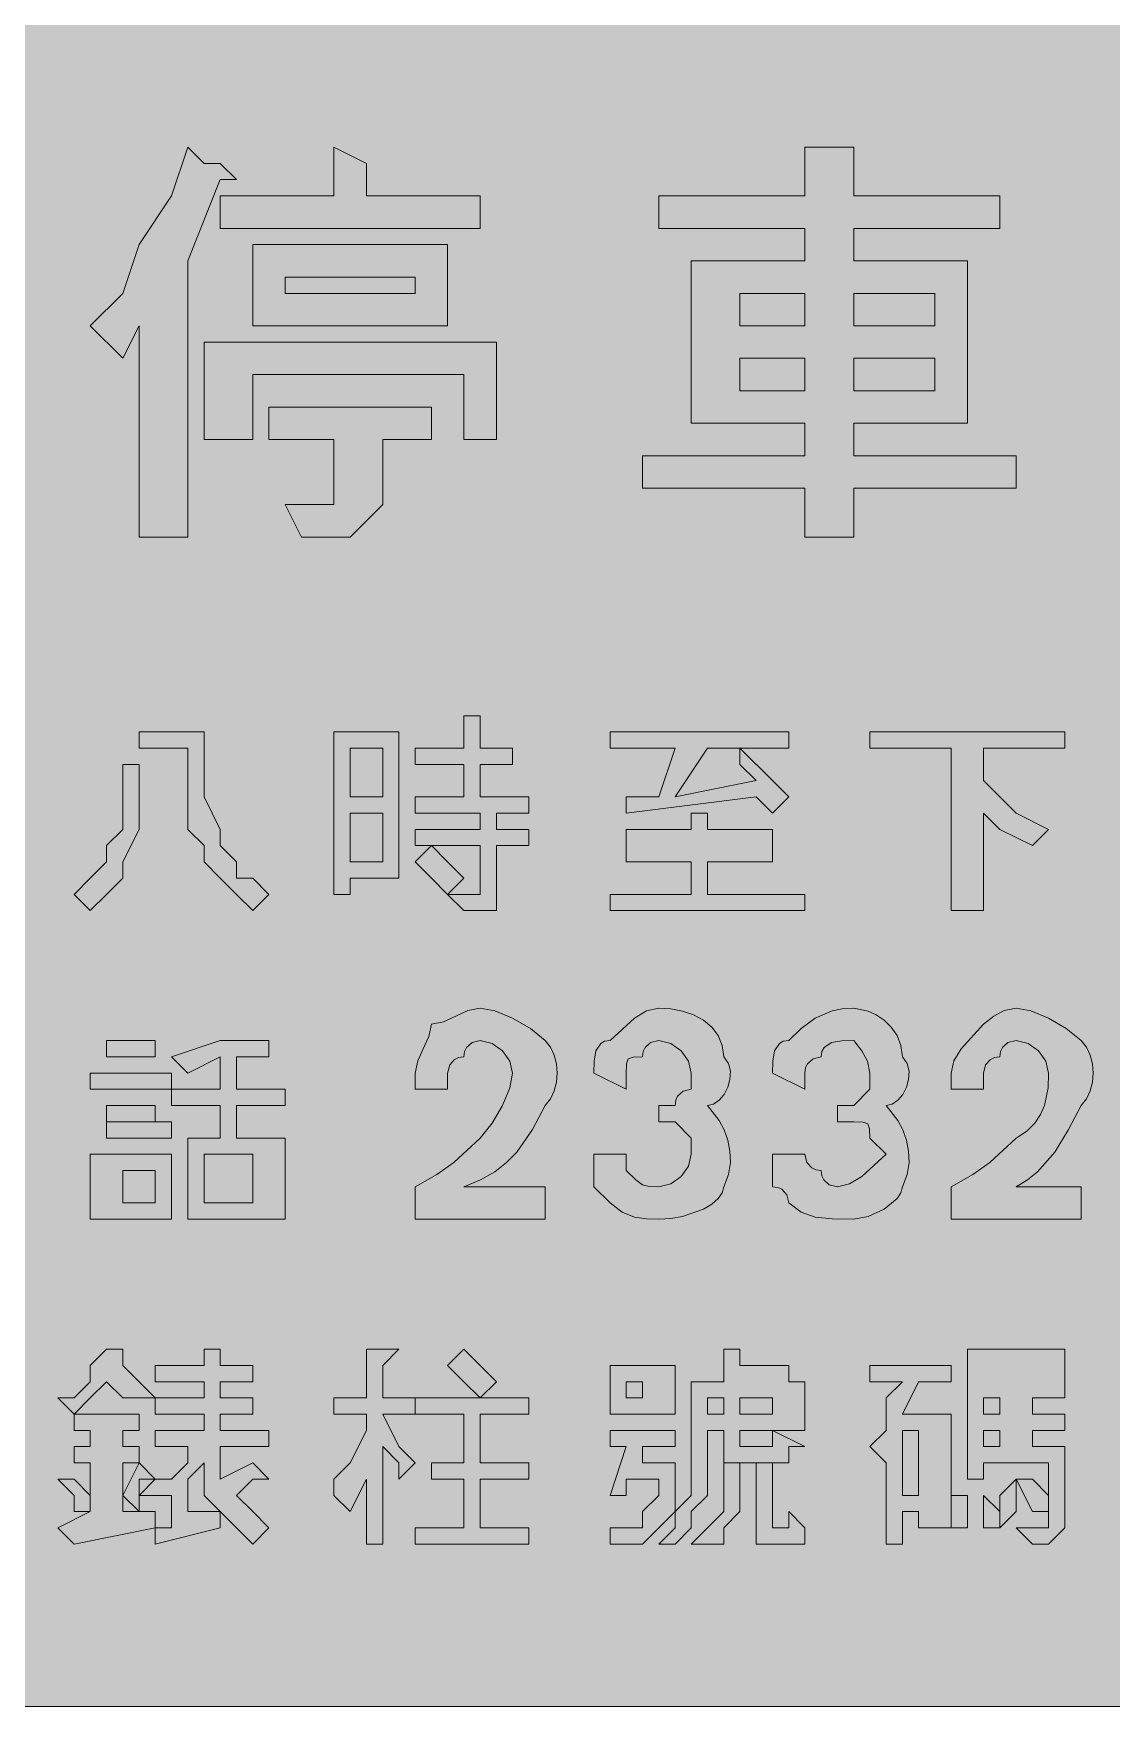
# Model space of a CAD drawing. Header units: metres. Extents: x 10 to 558, y 12 to 259.
# Drawn here: x 284 to 363.6, y 12 to 135.6 of the extents above; entities that cross this region are included whole.
import ezdxf

# ---------------------------------------------------------------- set-up
doc = ezdxf.new("R2010")
doc.units = ezdxf.units.M
doc.layers.add('FILL_BLUE_0000FF', color=7, linetype='Continuous', true_color=0x0000ff)
doc.layers.add('FILL_WHITE_FFFFFF', color=7, linetype='Continuous', true_color=0xffffff)

msp = doc.modelspace()

# ---------------------------------------------------------------- hatches: boundary and pattern name
at = {"layer": 'FILL_BLUE_0000FF', "true_color": 0x0000ff}
h = msp.add_hatch(color=7, dxfattribs=at)
h.dxf.hatch_style = 1
h.paths.add_polyline_path([(552.54, 259.18), (553.8, 259.05), (554.83, 258.69), (555.75, 258), (557.14, 256.39), (557.56, 255.68), (557.85, 255), (558.11, 253.61), (558.15, 252), (558.15, 19.2), (558.15, 15.6), (557.75, 15.55), (557.44, 15.39), (556.95, 14.85), (556.46, 14.08), (555.75, 13.2), (554.83, 12.51), (553.8, 12.15), (552.54, 12.02), (550.95, 12), (16.95, 12), (13.35, 12), (12.6, 12.6), (11.83, 13.01), (10.95, 13.2), (10.26, 14.81), (9.9, 16.2), (9.77, 17.59), (9.75, 19.2), (9.75, 252), (9.75, 255.6), (10.35, 256.35), (10.76, 257.12), (10.95, 258), (11.83, 258.19), (12.6, 258.6), (13.35, 259.2), (16.95, 259.2), (550.95, 259.2), (552.54, 259.18)])
at = {"layer": 'FILL_WHITE_FFFFFF', "true_color": 0xffffff}
h = msp.add_hatch(color=7, dxfattribs=at)
h.dxf.hatch_style = 1
h.paths.add_polyline_path([(297.75, 126), (298.95, 124.8), (297.75, 124.8), (295.35, 118.8), (295.35, 98.4), (291.75, 98.4), (291.75, 114), (290.55, 111.6), (288.15, 114), (290.55, 116.4), (291.75, 120), (294.15, 123.6), (295.35, 127.2), (296.55, 126), (297.75, 126)])
h = msp.add_hatch(color=7, dxfattribs=at)
h.dxf.hatch_style = 1
h.paths.add_polyline_path([(316.95, 123.6), (316.95, 121.2), (297.75, 121.2), (297.75, 123.6), (306.15, 123.6), (306.15, 127.2), (308.55, 126), (308.55, 123.6), (316.95, 123.6)])
h = msp.add_hatch(color=7, dxfattribs=at)
h.dxf.hatch_style = 1
h.paths.add_polyline_path([(344.55, 123.6), (355.35, 123.6), (355.35, 121.2), (344.55, 121.2), (344.55, 118.8), (352.95, 118.8), (352.95, 106.8), (344.55, 106.8), (344.55, 104.4), (356.55, 104.4), (356.55, 102), (344.55, 102), (344.55, 98.4), (340.95, 98.4), (340.95, 102), (328.95, 102), (328.95, 104.4), (340.95, 104.4), (340.95, 106.8), (332.55, 106.8), (332.55, 118.8), (340.95, 118.8), (340.95, 121.2), (330.15, 121.2), (330.15, 123.6), (340.95, 123.6), (340.95, 127.2), (344.55, 127.2), (344.55, 126), (344.55, 123.6)])
h.paths.add_polyline_path([(340.95, 114), (340.95, 116.4), (336.15, 116.4), (336.15, 114), (340.95, 114)], flags=16)
h.paths.add_polyline_path([(336.15, 109.2), (340.95, 109.2), (340.95, 111.6), (336.15, 111.6), (336.15, 109.2)], flags=16)
h.paths.add_polyline_path([(344.55, 116.4), (344.55, 114), (350.55, 114), (350.55, 116.4), (344.55, 116.4)], flags=16)
h.paths.add_polyline_path([(350.55, 111.6), (344.55, 111.6), (344.55, 109.2), (350.55, 109.2), (350.55, 111.6)], flags=16)
h = msp.add_hatch(color=7, dxfattribs=at)
h.dxf.hatch_style = 1
h.paths.add_polyline_path([(314.55, 114), (300.15, 114), (300.15, 120), (314.55, 120), (314.55, 114)])
h.paths.add_polyline_path([(312.15, 117.6), (302.55, 117.6), (302.55, 116.4), (312.15, 116.4), (312.15, 117.6)], flags=16)
h = msp.add_hatch(color=7, dxfattribs=at)
h.dxf.hatch_style = 1
h.paths.add_polyline_path([(318.15, 112.8), (318.15, 105.6), (315.75, 105.6), (315.75, 110.4), (300.15, 110.4), (300.15, 105.6), (296.55, 105.6), (296.55, 112.8), (318.15, 112.8)])
h = msp.add_hatch(color=7, dxfattribs=at)
h.dxf.hatch_style = 1
h.paths.add_polyline_path([(313.35, 108), (313.35, 105.6), (309.75, 105.6), (309.75, 103.2), (309.75, 100.8), (308.55, 99.6), (307.35, 98.4), (304.95, 98.4), (303.75, 98.4), (302.55, 100.8), (303.75, 100.8), (304.95, 100.8), (306.15, 100.8), (306.15, 102), (306.15, 103.2), (306.15, 105.6), (301.35, 105.6), (301.35, 108), (313.35, 108)])
h = msp.add_hatch(color=7, dxfattribs=at)
h.dxf.hatch_style = 1
h.paths.add_polyline_path([(315.75, 81.6), (312.15, 81.6), (312.15, 82.8), (315.75, 82.8), (315.75, 85.2), (316.95, 85.2), (316.95, 84), (316.95, 82.8), (319.35, 82.8), (319.35, 81.6), (316.95, 81.6), (316.95, 79.2), (320.55, 79.2), (320.55, 78), (318.15, 78), (318.15, 76.8), (320.55, 76.8), (320.55, 75.6), (318.15, 75.6), (318.15, 72), (318.15, 70.8), (316.95, 70.8), (315.75, 70.8), (314.55, 72), (315.75, 72), (316.95, 72), (316.95, 73.2), (316.95, 75.6), (312.15, 75.6), (312.15, 76.8), (316.95, 76.8), (316.95, 78), (312.15, 78), (312.15, 79.2), (315.75, 79.2), (315.75, 81.6)])
h = msp.add_hatch(color=7, dxfattribs=at)
h.dxf.hatch_style = 1
h.paths.add_polyline_path([(296.55, 84), (296.55, 81.6), (296.55, 80.4), (296.55, 79.2), (297.75, 76.8), (297.75, 75.6), (298.95, 74.4), (298.95, 73.2), (300.15, 73.2), (301.35, 72), (300.15, 70.8), (298.95, 72), (297.75, 73.2), (296.55, 74.4), (296.55, 75.6), (295.35, 76.8), (295.35, 78), (295.35, 79.2), (295.35, 81.6), (295.35, 82.8), (291.75, 82.8), (291.75, 84), (296.55, 84)])
h = msp.add_hatch(color=7, dxfattribs=at)
h.dxf.hatch_style = 1
h.paths.add_polyline_path([(309.75, 73.2), (307.35, 73.2), (307.35, 72), (306.15, 72), (306.15, 73.2), (306.15, 84), (310.95, 84), (310.95, 73.2), (309.75, 73.2)])
h.paths.add_polyline_path([(307.35, 82.8), (307.35, 79.2), (309.75, 79.2), (309.75, 82.8), (307.35, 82.8)], flags=16)
h.paths.add_polyline_path([(309.75, 78), (307.35, 78), (307.35, 74.4), (309.75, 74.4), (309.75, 78)], flags=16)
h = msp.add_hatch(color=7, dxfattribs=at)
h.dxf.hatch_style = 1
h.paths.add_polyline_path([(339.75, 79.2), (338.55, 78), (337.35, 79.2), (327.75, 78), (327.75, 79.2), (330.15, 79.2), (331.35, 82.8), (326.55, 82.8), (326.55, 84), (339.75, 84), (339.75, 82.8), (336.15, 82.8), (338.55, 80.4), (339.75, 79.2)])
h.paths.add_polyline_path([(333.75, 82.8), (331.35, 79.2), (337.35, 80.4), (336.15, 81.6), (336.15, 82.8), (333.75, 82.8)], flags=16)
h = msp.add_hatch(color=7, dxfattribs=at)
h.dxf.hatch_style = 1
h.paths.add_polyline_path([(360.15, 84), (360.15, 82.8), (354.15, 82.8), (354.15, 80.4), (356.55, 78), (358.95, 76.8), (357.75, 75.6), (355.35, 76.8), (354.15, 78), (354.15, 70.8), (351.75, 70.8), (351.75, 82.8), (345.75, 82.8), (345.75, 84), (360.15, 84)])
h = msp.add_hatch(color=7, dxfattribs=at)
h.dxf.hatch_style = 1
h.paths.add_polyline_path([(291.75, 78), (291.75, 76.8), (290.55, 74.4), (290.55, 73.2), (289.35, 72), (288.15, 70.8), (286.95, 72), (288.15, 73.2), (289.35, 74.4), (289.35, 75.6), (290.55, 76.8), (290.55, 79.2), (290.55, 80.4), (290.55, 81.6), (291.75, 81.6), (291.75, 79.2), (291.75, 78)])
h = msp.add_hatch(color=7, dxfattribs=at)
h.dxf.hatch_style = 1
h.paths.add_polyline_path([(338.55, 76.8), (338.55, 74.4), (333.75, 74.4), (333.75, 72), (340.95, 72), (340.95, 70.8), (326.55, 70.8), (326.55, 72), (332.55, 72), (332.55, 74.4), (327.75, 74.4), (327.75, 76.8), (332.55, 76.8), (332.55, 78), (333.75, 78), (333.75, 76.8), (338.55, 76.8)])
h = msp.add_hatch(color=7, dxfattribs=at)
h.dxf.hatch_style = 1
h.paths.add_polyline_path([(314.55, 74.4), (315.75, 73.2), (314.55, 72), (313.35, 73.2), (312.15, 74.4), (313.35, 75.6), (314.55, 74.4)])
h = msp.add_hatch(color=7, dxfattribs=at)
h.dxf.hatch_style = 1
h.paths.add_polyline_path([(312.15, 57.6), (312.15, 58.8), (312.34, 59.7), (312.75, 60.6), (313.16, 61.5), (313.35, 62.4), (314.25, 62.59), (315.15, 63), (316.05, 63.41), (316.95, 63.6), (318.04, 63.39), (319.35, 62.85), (320.66, 62.08), (321.75, 61.2), (322.14, 60.7), (322.42, 60.11), (322.59, 59.47), (322.65, 58.8), (322.59, 58.13), (322.42, 57.49), (322.14, 56.9), (321.75, 56.4), (320.81, 54.62), (319.65, 52.95), (318.91, 52.19), (318.04, 51.51), (316.99, 50.9), (315.75, 50.4), (321.75, 50.4), (321.75, 48), (312.15, 48), (312.15, 50.4), (313.74, 51.3), (315, 52.2), (316.95, 54), (317.83, 55.09), (318.6, 56.4), (319.14, 57.71), (319.35, 58.8), (319.14, 59.68), (318.6, 60.45), (317.83, 60.99), (316.95, 61.2), (316.35, 61.05), (315.94, 60.69), (315.8, 60.4), (315.75, 60), (315.35, 59.95), (315.06, 59.81), (314.7, 59.4), (314.55, 58.8), (314.55, 57.6), (312.15, 57.6)])
h = msp.add_hatch(color=7, dxfattribs=at)
h.dxf.hatch_style = 1
h.paths.add_polyline_path([(332.55, 54), (331.35, 55.2), (330.15, 55.2), (330.15, 56.4), (331.35, 56.4), (331.4, 56.8), (331.54, 57.09), (331.95, 57.45), (332.55, 57.6), (332.55, 58.8), (332.34, 59.68), (331.8, 60.45), (331.03, 60.99), (330.15, 61.2), (329.55, 61.05), (329.14, 60.69), (329, 60.4), (328.95, 60), (328.26, 59.98), (327.9, 59.85), (327.77, 59.49), (327.75, 58.8), (327.75, 57.6), (325.35, 58.8), (325.37, 59.68), (325.5, 60.45), (325.86, 60.99), (326.15, 61.15), (326.55, 61.2), (328.35, 62.85), (329.25, 63.39), (330.15, 63.6), (331.05, 63.54), (331.91, 63.37), (332.72, 63.09), (333.45, 62.7), (334.06, 62.19), (334.54, 61.57), (334.84, 60.84), (334.95, 60), (335.29, 59.5), (335.44, 58.93), (335.41, 58.33), (335.25, 57.75), (334.97, 57.22), (334.61, 56.79), (334.2, 56.51), (333.75, 56.4), (334.61, 55.29), (334.97, 54.61), (335.25, 53.85), (335.41, 53.04), (335.44, 52.18), (335.29, 51.3), (334.95, 50.4), (334.84, 49.95), (334.54, 49.52), (334.06, 49.11), (333.45, 48.75), (331.91, 48.21), (331.05, 48.05), (330.15, 48), (329.25, 48.02), (328.35, 48.15), (327.45, 48.51), (326.55, 49.2), (325.35, 50.4), (325.35, 52.8), (327.75, 52.8), (327.75, 51.6), (328.46, 50.91), (328.95, 50.55), (329.44, 50.42), (330.15, 50.4), (331.03, 50.61), (331.8, 51.15), (332.34, 51.92), (332.55, 52.8), (332.55, 54)])
h = msp.add_hatch(color=7, dxfattribs=at)
h.dxf.hatch_style = 1
h.paths.add_polyline_path([(345.75, 54), (345.73, 54.69), (345.6, 55.05), (345.24, 55.18), (344.55, 55.2), (343.35, 55.2), (343.35, 56.4), (344.55, 56.4), (345.75, 57.6), (345.75, 58.8), (345.56, 59.68), (345.15, 60.45), (344.55, 61.2), (343.67, 61.18), (342.9, 61.05), (342.36, 60.69), (342.2, 60.4), (342.15, 60), (341.55, 59.85), (341.14, 59.49), (341, 59.2), (340.95, 58.8), (340.95, 57.6), (338.55, 58.8), (338.57, 59.68), (338.7, 60.45), (339.06, 60.99), (339.35, 61.15), (339.75, 61.2), (340.67, 62.08), (341.7, 62.85), (342.96, 63.39), (343.7, 63.55), (344.55, 63.6), (345.62, 63.37), (346.22, 63.09), (346.8, 62.7), (347.33, 62.19), (347.76, 61.57), (348.04, 60.84), (348.15, 60), (348.49, 59.5), (348.64, 58.93), (348.61, 58.33), (348.45, 57.75), (348.17, 57.22), (347.81, 56.79), (347.4, 56.51), (346.95, 56.4), (347.81, 55.29), (348.17, 54.61), (348.45, 53.85), (348.61, 53.04), (348.64, 52.18), (348.49, 51.3), (348.15, 50.4), (348.04, 49.95), (347.76, 49.52), (346.8, 48.75), (345.62, 48.21), (344.55, 48), (342.96, 48.02), (341.7, 48.15), (340.67, 48.51), (339.75, 49.2), (339.6, 49.8), (339.24, 50.21), (338.95, 50.35), (338.55, 50.4), (338.55, 52.8), (340.95, 52.8), (341.1, 52.2), (341.46, 51.79), (341.75, 51.65), (342.15, 51.6), (342.2, 51.2), (342.34, 50.91), (342.75, 50.55), (343.35, 50.4), (344.25, 50.61), (345.15, 51.15), (346.95, 52.8), (345.75, 54)])
h = msp.add_hatch(color=7, dxfattribs=at)
h.dxf.hatch_style = 1
h.paths.add_polyline_path([(351.75, 57.6), (351.75, 58.8), (351.96, 59.7), (352.5, 60.6), (354.15, 62.4), (354.9, 63), (355.67, 63.41), (356.55, 63.6), (357.64, 63.39), (358.95, 62.85), (360.26, 62.08), (361.35, 61.2), (361.74, 60.7), (362.02, 60.11), (362.19, 59.47), (362.25, 58.8), (362.19, 58.13), (362.02, 57.49), (361.74, 56.9), (361.35, 56.4), (360.43, 54.62), (359.4, 52.95), (358.14, 51.51), (357.4, 50.9), (356.55, 50.4), (361.35, 50.4), (361.35, 48), (351.75, 48), (351.75, 50.4), (353.34, 51.3), (354.6, 52.2), (356.55, 54), (357.34, 54.5), (357.94, 55.09), (358.36, 55.73), (358.65, 56.4), (358.91, 57.71), (358.95, 58.8), (358.74, 59.68), (358.2, 60.45), (357.43, 60.99), (356.55, 61.2), (355.95, 61.05), (355.54, 60.69), (355.4, 60.4), (355.35, 60), (354.95, 59.95), (354.66, 59.81), (354.3, 59.4), (354.15, 58.8), (354.15, 57.6), (351.75, 57.6)])
h = msp.add_hatch(color=7, dxfattribs=at)
h.dxf.hatch_style = 1
h.paths.add_polyline_path([(292.95, 61.2), (292.95, 60), (289.35, 60), (289.35, 61.2), (292.95, 61.2)])
h = msp.add_hatch(color=7, dxfattribs=at)
h.dxf.hatch_style = 1
h.paths.add_polyline_path([(301.35, 61.2), (301.35, 60), (300.15, 60), (298.95, 60), (298.95, 57.6), (302.55, 57.6), (302.55, 56.4), (298.95, 56.4), (298.95, 54), (302.55, 54), (302.55, 48), (300.15, 48), (296.55, 48), (295.35, 48), (295.35, 54), (297.75, 54), (297.75, 56.4), (294.15, 56.4), (294.15, 57.6), (297.75, 57.6), (297.75, 60), (295.35, 58.8), (294.15, 60), (297.75, 61.2), (301.35, 61.2)])
h.paths.add_polyline_path([(300.15, 52.8), (296.55, 52.8), (296.55, 49.2), (300.15, 49.2), (300.15, 52.8)], flags=16)
h = msp.add_hatch(color=7, dxfattribs=at)
h.dxf.hatch_style = 1
h.paths.add_polyline_path([(294.15, 58.8), (294.15, 57.6), (288.15, 57.6), (288.15, 58.8), (294.15, 58.8)])
h = msp.add_hatch(color=7, dxfattribs=at)
h.dxf.hatch_style = 1
h.paths.add_polyline_path([(292.95, 56.4), (292.95, 55.2), (289.35, 55.2), (289.35, 56.4), (292.95, 56.4)])
h = msp.add_hatch(color=7, dxfattribs=at)
h.dxf.hatch_style = 1
h.paths.add_polyline_path([(294.15, 55.2), (294.15, 54), (289.35, 54), (289.35, 55.2), (294.15, 55.2)])
h = msp.add_hatch(color=7, dxfattribs=at)
h.dxf.hatch_style = 1
h.paths.add_polyline_path([(294.15, 52.8), (294.15, 48), (292.95, 48), (290.55, 48), (288.15, 48), (288.15, 52.8), (294.15, 52.8)])
h.paths.add_polyline_path([(292.95, 51.6), (290.55, 51.6), (290.55, 49.2), (292.95, 49.2), (292.95, 51.6)], flags=16)
h = msp.add_hatch(color=7, dxfattribs=at)
h.dxf.hatch_style = 1
h.paths.add_polyline_path([(288.15, 36), (288.15, 37.2), (289.35, 38.4), (290.55, 38.4), (290.55, 37.2), (291.75, 36), (292.95, 34.8), (291.75, 34.8), (290.55, 34.8), (289.35, 36), (288.15, 34.8), (286.95, 33.6), (285.75, 34.8), (286.95, 34.8), (288.15, 36)])
h = msp.add_hatch(color=7, dxfattribs=at)
h.dxf.hatch_style = 1
h.paths.add_polyline_path([(292.95, 24), (292.95, 25.2), (294.15, 25.2), (294.15, 27.6), (292.95, 27.6), (291.75, 27.6), (292.95, 28.8), (294.15, 28.8), (295.35, 30), (295.35, 31.2), (292.95, 31.2), (292.95, 32.4), (296.55, 32.4), (296.55, 33.6), (292.95, 33.6), (292.95, 34.8), (296.55, 34.8), (296.55, 36), (292.95, 36), (292.95, 37.2), (296.55, 37.2), (296.55, 38.4), (297.75, 38.4), (297.75, 37.2), (300.15, 37.2), (300.15, 36), (297.75, 36), (297.75, 34.8), (300.15, 34.8), (300.15, 33.6), (297.75, 33.6), (297.75, 32.4), (301.35, 32.4), (301.35, 31.2), (297.75, 31.2), (297.75, 30), (297.75, 28.8), (300.15, 30), (301.35, 28.8), (300.15, 28.8), (298.95, 27.6), (300.15, 26.4), (301.35, 25.2), (300.15, 24), (298.95, 25.2), (297.75, 26.4), (297.75, 25.2), (292.95, 24)])
h.paths.add_polyline_path([(296.55, 27.6), (296.55, 30), (295.35, 28.8), (295.35, 26.4), (297.75, 26.4), (296.55, 27.6)], flags=16)
h = msp.add_hatch(color=7, dxfattribs=at)
h.dxf.hatch_style = 1
h.paths.add_polyline_path([(306.15, 27.6), (306.15, 28.8), (307.35, 30), (308.55, 32.4), (308.55, 33.6), (306.15, 33.6), (306.15, 34.8), (308.55, 34.8), (308.55, 38.4), (309.75, 38.4), (310.95, 38.4), (309.75, 37.2), (309.75, 34.8), (312.15, 34.8), (312.15, 33.6), (309.75, 33.6), (310.95, 31.2), (312.15, 30), (310.95, 28.8), (310.95, 30), (309.75, 31.2), (309.75, 24), (308.55, 24), (308.55, 28.8), (307.35, 26.4), (306.15, 27.6)])
h = msp.add_hatch(color=7, dxfattribs=at)
h.dxf.hatch_style = 1
h.paths.add_polyline_path([(316.95, 37.2), (318.15, 36), (316.95, 34.8), (315.75, 36), (314.55, 37.2), (315.75, 38.4), (316.95, 37.2)])
h = msp.add_hatch(color=7, dxfattribs=at)
h.dxf.hatch_style = 1
h.paths.add_polyline_path([(339.75, 30), (338.55, 30), (336.15, 30), (334.95, 30), (334.95, 31.2), (334.95, 32.4), (333.75, 32.4), (333.75, 28.8), (333.75, 27.6), (332.55, 26.4), (332.55, 25.2), (331.35, 24), (330.15, 24), (331.35, 25.2), (331.35, 26.4), (332.55, 27.6), (332.55, 30), (332.55, 36), (334.95, 36), (334.95, 38.4), (336.15, 38.4), (336.15, 37.2), (339.75, 37.2), (339.75, 36), (340.95, 36), (340.95, 32.4), (338.55, 32.4), (340.95, 31.2), (339.75, 31.2), (339.75, 30)])
h.paths.add_polyline_path([(336.15, 32.4), (336.15, 31.2), (337.35, 31.2), (338.55, 31.2), (338.55, 32.4), (336.15, 32.4)], flags=16)
h.paths.add_polyline_path([(336.15, 33.6), (338.55, 33.6), (338.55, 34.8), (336.15, 34.8), (336.15, 33.6)], flags=16)
h.paths.add_polyline_path([(334.95, 34.8), (333.75, 34.8), (333.75, 33.6), (334.95, 33.6), (334.95, 34.8)], flags=16)
h = msp.add_hatch(color=7, dxfattribs=at)
h.dxf.hatch_style = 1
h.paths.add_polyline_path([(360.15, 33.6), (360.15, 32.4), (357.75, 32.4), (357.75, 31.2), (360.15, 31.2), (360.15, 28.8), (360.15, 27.6), (360.15, 26.4), (360.15, 25.2), (358.95, 24), (357.75, 24), (356.55, 25.2), (357.75, 25.2), (358.95, 25.2), (358.95, 26.4), (358.95, 27.6), (358.95, 30), (354.15, 30), (354.15, 28.8), (352.95, 28.8), (352.95, 38.4), (360.15, 38.4), (360.15, 36), (360.15, 34.8), (357.75, 34.8), (357.75, 33.6), (360.15, 33.6)])
h.paths.add_polyline_path([(354.15, 32.4), (354.15, 31.2), (355.35, 31.2), (355.35, 32.4), (354.15, 32.4)], flags=16)
h.paths.add_polyline_path([(355.35, 34.8), (354.15, 34.8), (354.15, 33.6), (355.35, 33.6), (355.35, 34.8)], flags=16)
h = msp.add_hatch(color=7, dxfattribs=at)
h.dxf.hatch_style = 1
h.paths.add_polyline_path([(331.35, 33.6), (326.55, 33.6), (326.55, 37.2), (331.35, 37.2), (331.35, 33.6)])
h.paths.add_polyline_path([(328.95, 36), (327.75, 36), (327.75, 34.8), (328.95, 34.8), (328.95, 36)], flags=16)
h = msp.add_hatch(color=7, dxfattribs=at)
h.dxf.hatch_style = 1
h.paths.add_polyline_path([(351.75, 37.2), (351.75, 36), (349.35, 36), (348.15, 33.6), (351.75, 33.6), (351.75, 25.2), (349.35, 25.2), (349.35, 26.4), (348.15, 26.4), (348.15, 24), (346.95, 24), (346.95, 30), (345.75, 31.2), (346.95, 32.4), (346.95, 34.8), (348.15, 36), (345.75, 36), (345.75, 37.2), (351.75, 37.2)])
h.paths.add_polyline_path([(349.35, 32.4), (348.15, 32.4), (348.15, 27.6), (349.35, 27.6), (349.35, 32.4)], flags=16)
h = msp.add_hatch(color=7, dxfattribs=at)
h.dxf.hatch_style = 1
h.paths.add_polyline_path([(320.55, 34.8), (320.55, 33.6), (316.95, 33.6), (316.95, 30), (320.55, 30), (320.55, 28.8), (316.95, 28.8), (316.95, 25.2), (320.55, 25.2), (320.55, 24), (312.15, 24), (312.15, 25.2), (315.75, 25.2), (315.75, 28.8), (313.35, 28.8), (313.35, 30), (315.75, 30), (315.75, 33.6), (312.15, 33.6), (312.15, 34.8), (320.55, 34.8)])
h = msp.add_hatch(color=7, dxfattribs=at)
h.dxf.hatch_style = 1
h.paths.add_polyline_path([(290.55, 32.4), (290.55, 31.2), (291.75, 31.2), (291.75, 30), (290.55, 30), (290.55, 26.4), (292.95, 26.4), (292.95, 25.2), (286.95, 24), (285.75, 25.2), (288.15, 26.4), (288.15, 30), (286.95, 30), (286.95, 31.2), (288.15, 31.2), (288.15, 32.4), (286.95, 32.4), (286.95, 33.6), (291.75, 33.6), (291.75, 32.4), (290.55, 32.4)])
h = msp.add_hatch(color=7, dxfattribs=at)
h.dxf.hatch_style = 1
h.paths.add_polyline_path([(331.35, 32.4), (331.35, 31.2), (328.95, 31.2), (328.95, 30), (331.35, 30), (331.35, 28.8), (331.35, 27.6), (331.35, 26.4), (330.15, 25.2), (328.95, 24), (327.75, 24), (326.55, 24), (326.55, 25.2), (327.75, 25.2), (328.95, 25.2), (328.95, 26.4), (330.15, 27.6), (330.15, 28.8), (327.75, 28.8), (327.75, 27.6), (326.55, 27.6), (327.75, 31.2), (326.55, 31.2), (326.55, 32.4), (331.35, 32.4)])
h = msp.add_hatch(color=7, dxfattribs=at)
h.dxf.hatch_style = 1
h.paths.add_polyline_path([(291.75, 30), (292.95, 28.8), (291.75, 28.8), (291.75, 26.4), (290.55, 27.6), (291.75, 30)])
h = msp.add_hatch(color=7, dxfattribs=at)
h.dxf.hatch_style = 1
h.paths.add_polyline_path([(333.75, 25.2), (334.95, 26.4), (334.95, 30), (336.15, 30), (336.15, 28.8), (336.15, 27.6), (336.15, 26.4), (334.95, 25.2), (334.95, 24), (333.75, 24), (332.55, 24), (333.75, 25.2)])
h = msp.add_hatch(color=7, dxfattribs=at)
h.dxf.hatch_style = 1
h.paths.add_polyline_path([(338.55, 30), (338.55, 28.8), (338.55, 25.2), (339.75, 25.2), (339.75, 26.4), (340.95, 25.2), (340.95, 24), (339.75, 24), (338.55, 24), (337.35, 24), (337.35, 25.2), (337.35, 30), (338.55, 30)])
h = msp.add_hatch(color=7, dxfattribs=at)
h.dxf.hatch_style = 1
h.paths.add_polyline_path([(288.15, 27.6), (288.15, 26.4), (286.95, 26.4), (286.95, 27.6), (285.75, 28.8), (286.95, 28.8), (288.15, 27.6)])
h = msp.add_hatch(color=7, dxfattribs=at)
h.dxf.hatch_style = 1
h.paths.add_polyline_path([(355.35, 27.6), (356.55, 28.8), (356.55, 27.6), (356.55, 26.4), (355.35, 25.2), (355.35, 27.6)])
h = msp.add_hatch(color=7, dxfattribs=at)
h.dxf.hatch_style = 1
h.paths.add_polyline_path([(356.55, 28.8), (357.75, 28.8), (358.95, 27.6), (358.95, 26.4), (357.75, 26.4), (356.55, 28.8)])
h = msp.add_hatch(color=7, dxfattribs=at)
h.dxf.hatch_style = 1
h.paths.add_polyline_path([(351.75, 27.6), (352.95, 27.6), (352.95, 26.4), (352.95, 25.2), (351.75, 25.2), (351.75, 27.6)])
h = msp.add_hatch(color=7, dxfattribs=at)
h.dxf.hatch_style = 1
h.paths.add_polyline_path([(354.15, 27.6), (355.35, 26.4), (355.35, 25.2), (354.15, 25.2), (354.15, 27.6)])

# ---------------------------------------------------------------- linework, layer by layer
at = {"layer": 'FILL_BLUE_0000FF', "lineweight": 0, "true_color": 0x0000ff}
msp.add_lwpolyline([(16.95, 259.2), (550.95, 259.2), (552.54, 259.18), (553.8, 259.05), (554.83, 258.69), (555.75, 258), (557.14, 256.39), (557.56, 255.68), (557.85, 255), (558.11, 253.61), (558.15, 252), (558.15, 19.2), (558.15, 15.6), (557.75, 15.55), (557.44, 15.39), (556.95, 14.85), (556.46, 14.08), (555.75, 13.2), (554.83, 12.51), (553.8, 12.15), (552.54, 12.02), (550.95, 12), (16.95, 12)], dxfattribs=at)
at = {"layer": 'FILL_WHITE_FFFFFF', "lineweight": 0, "true_color": 0xffffff}
for points in [[(297.75, 126), (298.95, 124.8), (297.75, 124.8), (295.35, 118.8), (295.35, 98.4), (291.75, 98.4), (291.75, 114), (290.55, 111.6), (288.15, 114), (290.55, 116.4), (291.75, 120), (294.15, 123.6), (295.35, 127.2), (296.55, 126)], [(316.95, 123.6), (316.95, 121.2), (297.75, 121.2), (297.75, 123.6), (306.15, 123.6), (306.15, 127.2), (308.55, 126), (308.55, 123.6)], [(344.55, 123.6), (355.35, 123.6), (355.35, 121.2), (344.55, 121.2), (344.55, 118.8), (352.95, 118.8), (352.95, 106.8), (344.55, 106.8), (344.55, 104.4), (356.55, 104.4), (356.55, 102), (344.55, 102), (344.55, 98.4), (340.95, 98.4), (340.95, 102), (328.95, 102), (328.95, 104.4), (340.95, 104.4), (340.95, 106.8), (332.55, 106.8), (332.55, 118.8), (340.95, 118.8), (340.95, 121.2), (330.15, 121.2), (330.15, 123.6), (340.95, 123.6), (340.95, 127.2), (344.55, 127.2), (344.55, 126)], [(314.55, 114), (300.15, 114), (300.15, 120), (314.55, 120)], [(312.15, 117.6), (302.55, 117.6), (302.55, 116.4), (312.15, 116.4)], [(340.95, 114), (340.95, 116.4), (336.15, 116.4), (336.15, 114)], [(344.55, 116.4), (344.55, 114), (350.55, 114), (350.55, 116.4)], [(318.15, 112.8), (318.15, 105.6), (315.75, 105.6), (315.75, 110.4), (300.15, 110.4), (300.15, 105.6), (296.55, 105.6), (296.55, 112.8)], [(336.15, 109.2), (340.95, 109.2), (340.95, 111.6), (336.15, 111.6)], [(350.55, 111.6), (344.55, 111.6), (344.55, 109.2), (350.55, 109.2)], [(313.35, 108), (313.35, 105.6), (309.75, 105.6), (309.75, 103.2), (309.75, 100.8), (308.55, 99.6), (307.35, 98.4), (304.95, 98.4), (303.75, 98.4), (302.55, 100.8), (303.75, 100.8), (304.95, 100.8), (306.15, 100.8), (306.15, 102), (306.15, 103.2), (306.15, 105.6), (301.35, 105.6), (301.35, 108)], [(315.75, 81.6), (312.15, 81.6), (312.15, 82.8), (315.75, 82.8), (315.75, 85.2), (316.95, 85.2), (316.95, 84), (316.95, 82.8), (319.35, 82.8), (319.35, 81.6), (316.95, 81.6), (316.95, 79.2), (320.55, 79.2), (320.55, 78), (318.15, 78), (318.15, 76.8), (320.55, 76.8), (320.55, 75.6), (318.15, 75.6), (318.15, 72), (318.15, 70.8), (316.95, 70.8), (315.75, 70.8), (314.55, 72), (315.75, 72), (316.95, 72), (316.95, 73.2), (316.95, 75.6), (312.15, 75.6), (312.15, 76.8), (316.95, 76.8), (316.95, 78), (312.15, 78), (312.15, 79.2), (315.75, 79.2)], [(296.55, 84), (296.55, 81.6), (296.55, 80.4), (296.55, 79.2), (297.75, 76.8), (297.75, 75.6), (298.95, 74.4), (298.95, 73.2), (300.15, 73.2), (301.35, 72), (300.15, 70.8), (298.95, 72), (297.75, 73.2), (296.55, 74.4), (296.55, 75.6), (295.35, 76.8), (295.35, 78), (295.35, 79.2), (295.35, 81.6), (295.35, 82.8), (291.75, 82.8), (291.75, 84)], [(309.75, 73.2), (307.35, 73.2), (307.35, 72), (306.15, 72), (306.15, 73.2), (306.15, 84), (310.95, 84), (310.95, 73.2)], [(339.75, 79.2), (338.55, 78), (337.35, 79.2), (327.75, 78), (327.75, 79.2), (330.15, 79.2), (331.35, 82.8), (326.55, 82.8), (326.55, 84), (339.75, 84), (339.75, 82.8), (336.15, 82.8), (338.55, 80.4)], [(360.15, 84), (360.15, 82.8), (354.15, 82.8), (354.15, 80.4), (356.55, 78), (358.95, 76.8), (357.75, 75.6), (355.35, 76.8), (354.15, 78), (354.15, 70.8), (351.75, 70.8), (351.75, 82.8), (345.75, 82.8), (345.75, 84)], [(291.75, 78), (291.75, 76.8), (290.55, 74.4), (290.55, 73.2), (289.35, 72), (288.15, 70.8), (286.95, 72), (288.15, 73.2), (289.35, 74.4), (289.35, 75.6), (290.55, 76.8), (290.55, 79.2), (290.55, 80.4), (290.55, 81.6), (291.75, 81.6), (291.75, 79.2)], [(307.35, 82.8), (307.35, 79.2), (309.75, 79.2), (309.75, 82.8)], [(333.75, 82.8), (331.35, 79.2), (337.35, 80.4), (336.15, 81.6), (336.15, 82.8)], [(309.75, 78), (307.35, 78), (307.35, 74.4), (309.75, 74.4)], [(338.55, 76.8), (338.55, 74.4), (333.75, 74.4), (333.75, 72), (340.95, 72), (340.95, 70.8), (326.55, 70.8), (326.55, 72), (332.55, 72), (332.55, 74.4), (327.75, 74.4), (327.75, 76.8), (332.55, 76.8), (332.55, 78), (333.75, 78), (333.75, 76.8)], [(314.55, 74.4), (315.75, 73.2), (314.55, 72), (313.35, 73.2), (312.15, 74.4), (313.35, 75.6)], [(312.15, 57.6), (312.15, 58.8), (312.34, 59.7), (312.75, 60.6), (313.16, 61.5), (313.35, 62.4), (314.25, 62.59), (315.15, 63), (316.05, 63.41), (316.95, 63.6), (318.04, 63.39), (319.35, 62.85), (320.66, 62.08), (321.75, 61.2), (322.14, 60.7), (322.42, 60.11), (322.59, 59.47), (322.65, 58.8), (322.59, 58.13), (322.42, 57.49), (322.14, 56.9), (321.75, 56.4), (320.81, 54.62), (319.65, 52.95), (318.91, 52.19), (318.04, 51.51), (316.99, 50.9), (315.75, 50.4), (321.75, 50.4), (321.75, 48), (312.15, 48), (312.15, 50.4), (313.74, 51.3), (315, 52.2), (316.95, 54), (317.83, 55.09), (318.6, 56.4), (319.14, 57.71), (319.35, 58.8), (319.14, 59.68), (318.6, 60.45), (317.83, 60.99), (316.95, 61.2), (316.35, 61.05), (315.94, 60.69), (315.8, 60.4), (315.75, 60), (315.35, 59.95), (315.06, 59.81), (314.7, 59.4), (314.55, 58.8), (314.55, 57.6)], [(332.55, 54), (331.35, 55.2), (330.15, 55.2), (330.15, 56.4), (331.35, 56.4), (331.4, 56.8), (331.54, 57.09), (331.95, 57.45), (332.55, 57.6), (332.55, 58.8), (332.34, 59.68), (331.8, 60.45), (331.03, 60.99), (330.15, 61.2), (329.55, 61.05), (329.14, 60.69), (329, 60.4), (328.95, 60), (328.26, 59.98), (327.9, 59.85), (327.77, 59.49), (327.75, 58.8), (327.75, 57.6), (325.35, 58.8), (325.37, 59.68), (325.5, 60.45), (325.86, 60.99), (326.15, 61.15), (326.55, 61.2), (328.35, 62.85), (329.25, 63.39), (330.15, 63.6), (331.05, 63.54), (331.91, 63.37), (332.72, 63.09), (333.45, 62.7), (334.06, 62.19), (334.54, 61.57), (334.84, 60.84), (334.95, 60), (335.29, 59.5), (335.44, 58.93), (335.41, 58.33), (335.25, 57.75), (334.97, 57.22), (334.61, 56.79), (334.2, 56.51), (333.75, 56.4), (334.61, 55.29), (334.97, 54.61), (335.25, 53.85), (335.41, 53.04), (335.44, 52.18), (335.29, 51.3), (334.95, 50.4), (334.84, 49.95), (334.54, 49.52), (334.06, 49.11), (333.45, 48.75), (331.91, 48.21), (331.05, 48.05), (330.15, 48), (329.25, 48.02), (328.35, 48.15), (327.45, 48.51), (326.55, 49.2), (325.35, 50.4), (325.35, 52.8), (327.75, 52.8), (327.75, 51.6), (328.46, 50.91), (328.95, 50.55), (329.44, 50.42), (330.15, 50.4), (331.03, 50.61), (331.8, 51.15), (332.34, 51.92), (332.55, 52.8)], [(345.75, 54), (345.73, 54.69), (345.6, 55.05), (345.24, 55.18), (344.55, 55.2), (343.35, 55.2), (343.35, 56.4), (344.55, 56.4), (345.75, 57.6), (345.75, 58.8), (345.56, 59.68), (345.15, 60.45), (344.55, 61.2), (343.67, 61.18), (342.9, 61.05), (342.36, 60.69), (342.2, 60.4), (342.15, 60), (341.55, 59.85), (341.14, 59.49), (341, 59.2), (340.95, 58.8), (340.95, 57.6), (338.55, 58.8), (338.57, 59.68), (338.7, 60.45), (339.06, 60.99), (339.35, 61.15), (339.75, 61.2), (340.67, 62.08), (341.7, 62.85), (342.96, 63.39), (343.7, 63.55), (344.55, 63.6), (345.62, 63.37), (346.22, 63.09), (346.8, 62.7), (347.33, 62.19), (347.76, 61.57), (348.04, 60.84), (348.15, 60), (348.49, 59.5), (348.64, 58.93), (348.61, 58.33), (348.45, 57.75), (348.17, 57.22), (347.81, 56.79), (347.4, 56.51), (346.95, 56.4), (347.81, 55.29), (348.17, 54.61), (348.45, 53.85), (348.61, 53.04), (348.64, 52.18), (348.49, 51.3), (348.15, 50.4), (348.04, 49.95), (347.76, 49.52), (346.8, 48.75), (345.62, 48.21), (344.55, 48), (342.96, 48.02), (341.7, 48.15), (340.67, 48.51), (339.75, 49.2), (339.6, 49.8), (339.24, 50.21), (338.95, 50.35), (338.55, 50.4), (338.55, 52.8), (340.95, 52.8), (341.1, 52.2), (341.46, 51.79), (341.75, 51.65), (342.15, 51.6), (342.2, 51.2), (342.34, 50.91), (342.75, 50.55), (343.35, 50.4), (344.25, 50.61), (345.15, 51.15), (346.95, 52.8)], [(351.75, 57.6), (351.75, 58.8), (351.96, 59.7), (352.5, 60.6), (354.15, 62.4), (354.9, 63), (355.67, 63.41), (356.55, 63.6), (357.64, 63.39), (358.95, 62.85), (360.26, 62.08), (361.35, 61.2), (361.74, 60.7), (362.02, 60.11), (362.19, 59.47), (362.25, 58.8), (362.19, 58.13), (362.02, 57.49), (361.74, 56.9), (361.35, 56.4), (360.43, 54.62), (359.4, 52.95), (358.14, 51.51), (357.4, 50.9), (356.55, 50.4), (361.35, 50.4), (361.35, 48), (351.75, 48), (351.75, 50.4), (353.34, 51.3), (354.6, 52.2), (356.55, 54), (357.34, 54.5), (357.94, 55.09), (358.36, 55.73), (358.65, 56.4), (358.91, 57.71), (358.95, 58.8), (358.74, 59.68), (358.2, 60.45), (357.43, 60.99), (356.55, 61.2), (355.95, 61.05), (355.54, 60.69), (355.4, 60.4), (355.35, 60), (354.95, 59.95), (354.66, 59.81), (354.3, 59.4), (354.15, 58.8), (354.15, 57.6)], [(292.95, 61.2), (292.95, 60), (289.35, 60), (289.35, 61.2)], [(301.35, 61.2), (301.35, 60), (300.15, 60), (298.95, 60), (298.95, 57.6), (302.55, 57.6), (302.55, 56.4), (298.95, 56.4), (298.95, 54), (302.55, 54), (302.55, 48), (300.15, 48), (296.55, 48), (295.35, 48), (295.35, 54), (297.75, 54), (297.75, 56.4), (294.15, 56.4), (294.15, 57.6), (297.75, 57.6), (297.75, 60), (295.35, 58.8), (294.15, 60), (297.75, 61.2)], [(294.15, 58.8), (294.15, 57.6), (288.15, 57.6), (288.15, 58.8)], [(292.95, 56.4), (292.95, 55.2), (289.35, 55.2), (289.35, 56.4)], [(294.15, 55.2), (294.15, 54), (289.35, 54), (289.35, 55.2)], [(294.15, 52.8), (294.15, 48), (292.95, 48), (290.55, 48), (288.15, 48), (288.15, 52.8)], [(300.15, 52.8), (296.55, 52.8), (296.55, 49.2), (300.15, 49.2)], [(292.95, 51.6), (290.55, 51.6), (290.55, 49.2), (292.95, 49.2)], [(288.15, 36), (288.15, 37.2), (289.35, 38.4), (290.55, 38.4), (290.55, 37.2), (291.75, 36), (292.95, 34.8), (291.75, 34.8), (290.55, 34.8), (289.35, 36), (288.15, 34.8), (286.95, 33.6), (285.75, 34.8), (286.95, 34.8)], [(292.95, 24), (292.95, 25.2), (294.15, 25.2), (294.15, 27.6), (292.95, 27.6), (291.75, 27.6), (292.95, 28.8), (294.15, 28.8), (295.35, 30), (295.35, 31.2), (292.95, 31.2), (292.95, 32.4), (296.55, 32.4), (296.55, 33.6), (292.95, 33.6), (292.95, 34.8), (296.55, 34.8), (296.55, 36), (292.95, 36), (292.95, 37.2), (296.55, 37.2), (296.55, 38.4), (297.75, 38.4), (297.75, 37.2), (300.15, 37.2), (300.15, 36), (297.75, 36), (297.75, 34.8), (300.15, 34.8), (300.15, 33.6), (297.75, 33.6), (297.75, 32.4), (301.35, 32.4), (301.35, 31.2), (297.75, 31.2), (297.75, 30), (297.75, 28.8), (300.15, 30), (301.35, 28.8), (300.15, 28.8), (298.95, 27.6), (300.15, 26.4), (301.35, 25.2), (300.15, 24), (298.95, 25.2), (297.75, 26.4), (297.75, 25.2)], [(306.15, 27.6), (306.15, 28.8), (307.35, 30), (308.55, 32.4), (308.55, 33.6), (306.15, 33.6), (306.15, 34.8), (308.55, 34.8), (308.55, 38.4), (309.75, 38.4), (310.95, 38.4), (309.75, 37.2), (309.75, 34.8), (312.15, 34.8), (312.15, 33.6), (309.75, 33.6), (310.95, 31.2), (312.15, 30), (310.95, 28.8), (310.95, 30), (309.75, 31.2), (309.75, 24), (308.55, 24), (308.55, 28.8), (307.35, 26.4)], [(316.95, 37.2), (318.15, 36), (316.95, 34.8), (315.75, 36), (314.55, 37.2), (315.75, 38.4)], [(339.75, 30), (338.55, 30), (336.15, 30), (334.95, 30), (334.95, 31.2), (334.95, 32.4), (333.75, 32.4), (333.75, 28.8), (333.75, 27.6), (332.55, 26.4), (332.55, 25.2), (331.35, 24), (330.15, 24), (331.35, 25.2), (331.35, 26.4), (332.55, 27.6), (332.55, 30), (332.55, 36), (334.95, 36), (334.95, 38.4), (336.15, 38.4), (336.15, 37.2), (339.75, 37.2), (339.75, 36), (340.95, 36), (340.95, 32.4), (338.55, 32.4), (340.95, 31.2), (339.75, 31.2)], [(360.15, 33.6), (360.15, 32.4), (357.75, 32.4), (357.75, 31.2), (360.15, 31.2), (360.15, 28.8), (360.15, 27.6), (360.15, 26.4), (360.15, 25.2), (358.95, 24), (357.75, 24), (356.55, 25.2), (357.75, 25.2), (358.95, 25.2), (358.95, 26.4), (358.95, 27.6), (358.95, 30), (354.15, 30), (354.15, 28.8), (352.95, 28.8), (352.95, 38.4), (360.15, 38.4), (360.15, 36), (360.15, 34.8), (357.75, 34.8), (357.75, 33.6)], [(331.35, 33.6), (326.55, 33.6), (326.55, 37.2), (331.35, 37.2)], [(351.75, 37.2), (351.75, 36), (349.35, 36), (348.15, 33.6), (351.75, 33.6), (351.75, 25.2), (349.35, 25.2), (349.35, 26.4), (348.15, 26.4), (348.15, 24), (346.95, 24), (346.95, 30), (345.75, 31.2), (346.95, 32.4), (346.95, 34.8), (348.15, 36), (345.75, 36), (345.75, 37.2)], [(328.95, 36), (327.75, 36), (327.75, 34.8), (328.95, 34.8)], [(320.55, 34.8), (320.55, 33.6), (316.95, 33.6), (316.95, 30), (320.55, 30), (320.55, 28.8), (316.95, 28.8), (316.95, 25.2), (320.55, 25.2), (320.55, 24), (312.15, 24), (312.15, 25.2), (315.75, 25.2), (315.75, 28.8), (313.35, 28.8), (313.35, 30), (315.75, 30), (315.75, 33.6), (312.15, 33.6), (312.15, 34.8)], [(334.95, 34.8), (333.75, 34.8), (333.75, 33.6), (334.95, 33.6)], [(336.15, 33.6), (338.55, 33.6), (338.55, 34.8), (336.15, 34.8)], [(355.35, 34.8), (354.15, 34.8), (354.15, 33.6), (355.35, 33.6)], [(290.55, 32.4), (290.55, 31.2), (291.75, 31.2), (291.75, 30), (290.55, 30), (290.55, 26.4), (292.95, 26.4), (292.95, 25.2), (286.95, 24), (285.75, 25.2), (288.15, 26.4), (288.15, 30), (286.95, 30), (286.95, 31.2), (288.15, 31.2), (288.15, 32.4), (286.95, 32.4), (286.95, 33.6), (291.75, 33.6), (291.75, 32.4)], [(331.35, 32.4), (331.35, 31.2), (328.95, 31.2), (328.95, 30), (331.35, 30), (331.35, 28.8), (331.35, 27.6), (331.35, 26.4), (330.15, 25.2), (328.95, 24), (327.75, 24), (326.55, 24), (326.55, 25.2), (327.75, 25.2), (328.95, 25.2), (328.95, 26.4), (330.15, 27.6), (330.15, 28.8), (327.75, 28.8), (327.75, 27.6), (326.55, 27.6), (327.75, 31.2), (326.55, 31.2), (326.55, 32.4)], [(336.15, 32.4), (336.15, 31.2), (337.35, 31.2), (338.55, 31.2), (338.55, 32.4)], [(349.35, 32.4), (348.15, 32.4), (348.15, 27.6), (349.35, 27.6)], [(354.15, 32.4), (354.15, 31.2), (355.35, 31.2), (355.35, 32.4)], [(291.75, 30), (292.95, 28.8), (291.75, 28.8), (291.75, 26.4), (290.55, 27.6)], [(296.55, 27.6), (296.55, 30), (295.35, 28.8), (295.35, 26.4), (297.75, 26.4)], [(333.75, 25.2), (334.95, 26.4), (334.95, 30), (336.15, 30), (336.15, 28.8), (336.15, 27.6), (336.15, 26.4), (334.95, 25.2), (334.95, 24), (333.75, 24), (332.55, 24)], [(338.55, 30), (338.55, 28.8), (338.55, 25.2), (339.75, 25.2), (339.75, 26.4), (340.95, 25.2), (340.95, 24), (339.75, 24), (338.55, 24), (337.35, 24), (337.35, 25.2), (337.35, 30)], [(288.15, 27.6), (288.15, 26.4), (286.95, 26.4), (286.95, 27.6), (285.75, 28.8), (286.95, 28.8)], [(355.35, 27.6), (356.55, 28.8), (356.55, 27.6), (356.55, 26.4), (355.35, 25.2)], [(356.55, 28.8), (357.75, 28.8), (358.95, 27.6), (358.95, 26.4), (357.75, 26.4)], [(351.75, 27.6), (352.95, 27.6), (352.95, 26.4), (352.95, 25.2), (351.75, 25.2)], [(354.15, 27.6), (355.35, 26.4), (355.35, 25.2), (354.15, 25.2)]]:
    msp.add_lwpolyline(points, close=True, dxfattribs=at)

doc.saveas('drawing.dxf')
